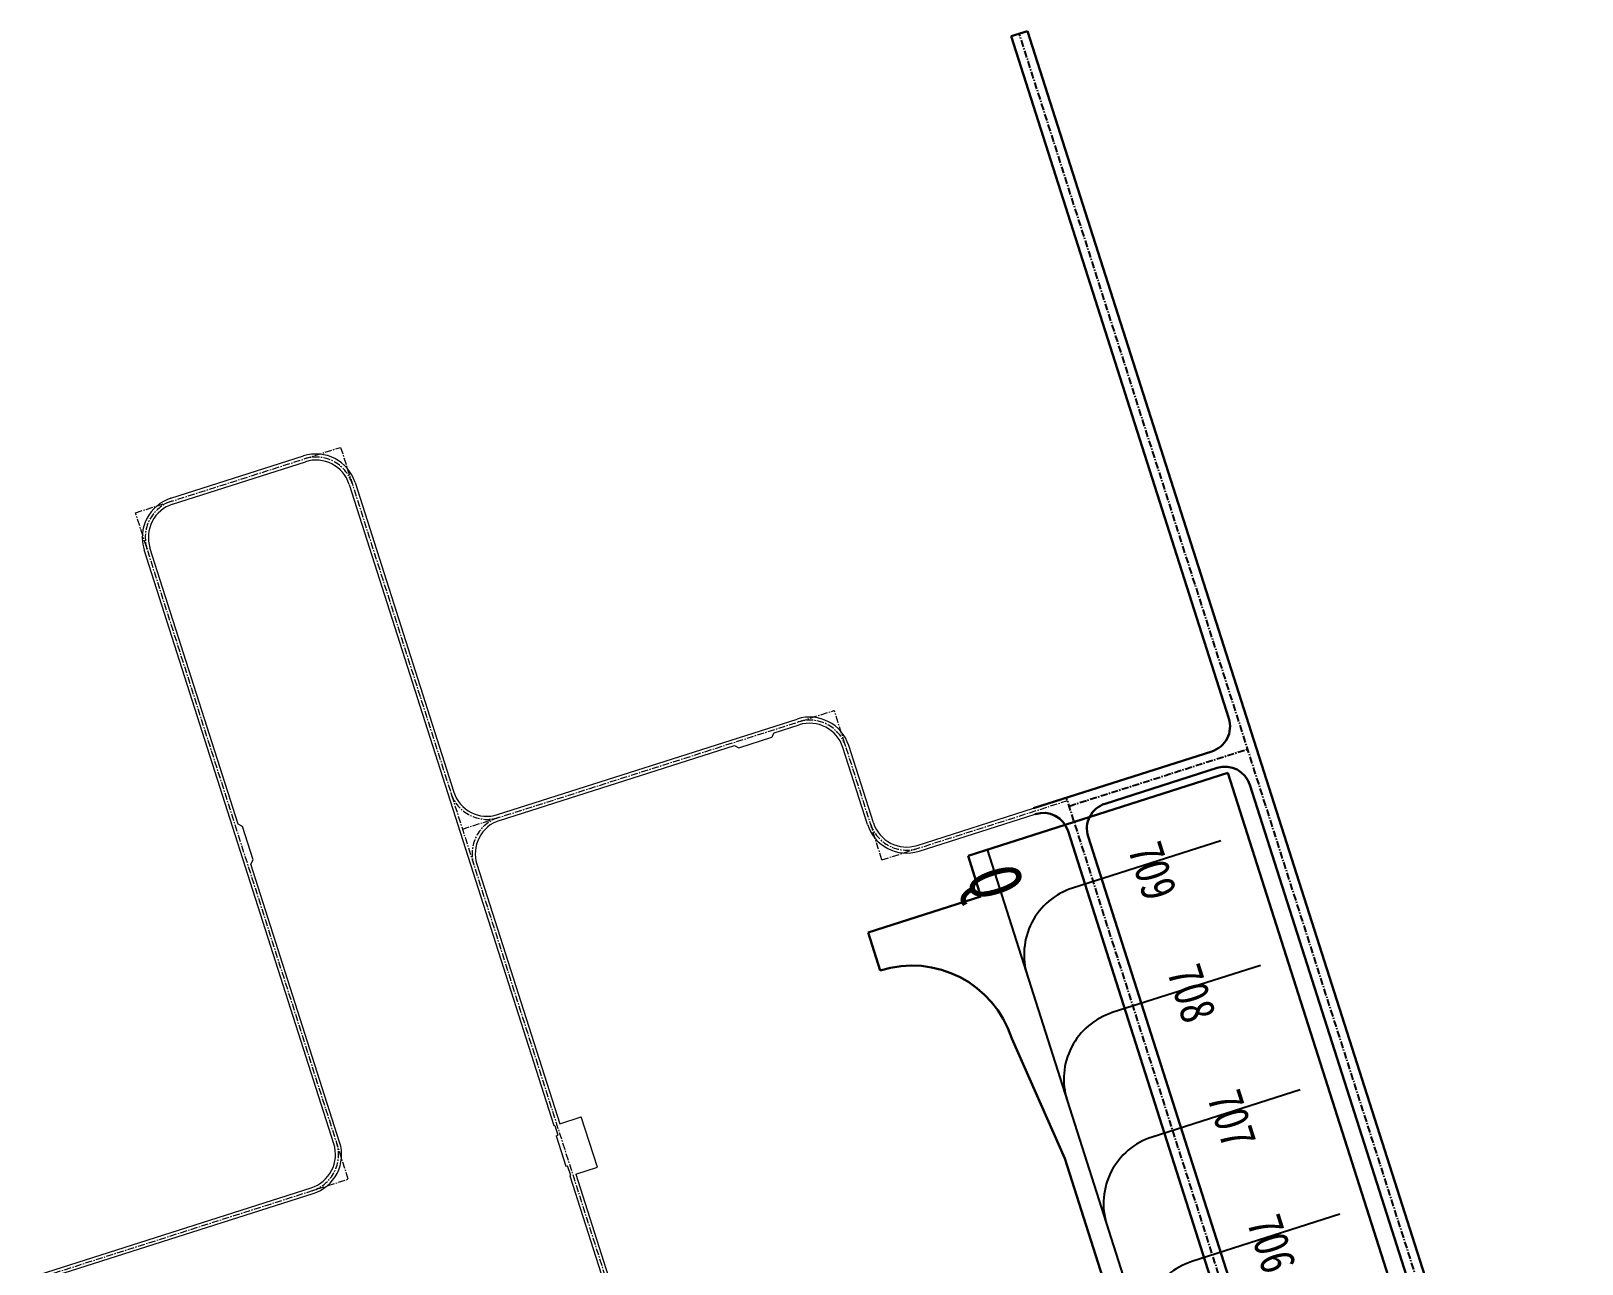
# Model space of a CAD drawing. Header units: millimetres. Extents: x 7502 to 11404, y 5706 to 12222.
# Drawn here: x 7524 to 8414, y 10648 to 11356 of the extents above; entities that cross this region are included whole.
import ezdxf
from ezdxf.enums import TextEntityAlignment as Align

# ---------------------------------------------------------------- set-up
doc = ezdxf.new("R2010")
doc.units = ezdxf.units.MM
doc.header["$LTSCALE"] = 0.5
doc.linetypes.add('CENTER', pattern=[50.79999999999998, 31.75, -6.349999999999998, 6.349999999999998, -6.349999999999998])
doc.linetypes.add('HIDDEN', pattern=[0.375, 0.25, -0.125])
for name, color, linetype in [('MapLayer_Apron', 7, 'Continuous'), ('MapLayer_ServiceRoads', 6, 'Continuous'), ('MapLayer_Taxiway', 7, 'Continuous'), ('MapLayer_Taxiway CenterLines', 7, 'Continuous'), ('MapLayer_TwyContour', 7, 'Continuous'), ('MapLayer_WcRoads', 6, 'Continuous')]:
    doc.layers.add(name, color=color, linetype=linetype)
doc.styles.add('\\M+5BADA\\M+5CCE5', font='simhei.ttf', dxfattribs={"width": 0.8})

msp = doc.modelspace()

# ---------------------------------------------------------------- linework, layer by layer
at = {"layer": 'MapLayer_ServiceRoads', "lineweight": 30, "ltscale": 0.25}
for p, q in [((8095.435924371151, 11355.85084084125), (8085.909309556455, 11352.81051023095, 1.055781305000001e-07)), ((8210.874498437332, 10961.2428249017), (8085.909309556453, 11352.81051023095)), ((8412.245974717443, 10363.15376084568), (8095.435924371151, 11355.85084084125)), ((8098.733962898143, 10909.70885271523), (8201.145072133062, 10942.39240676867)), ((8139.880752757465, 10912.34356034114), (8204.185402744912, 10932.86579195697)), ((8395.878616032825, 10381.54831356602), (8223.035820877936, 10923.1363656527)), ((8118.648496744521, 10896.64511122661), (8324.1748459524, 10252.64594990643)), ((8302.994121608086, 10351.90509012144), (8130.151326453195, 10893.49314220812))]:
    msp.add_line(p, q, dxfattribs=at)
at = {"layer": 'MapLayer_ServiceRoads', "linetype": 'CENTER', "ltscale": 0.25}
for p, q in [((8413.56332853042, 10342.58036591596), (8090.672616964936, 11354.33067553646)), ((8119.307357827813, 10911.02620652818), (8221.71846706498, 10943.70976058235)), ((8373.022947197653, 10116.03020043084), (8117.787192523019, 10915.7895139344))]:
    msp.add_line(p, q, dxfattribs=at)
at = {"layer": 'MapLayer_ServiceRoads', "lineweight": 30, "ltscale": 0.25}
for centre, start, end in [((8196.584576218685, 10956.68232898732), 287.7000000019736, 17.70000000197759), ((8208.745898659288, 10918.57586973832), 17.70000000197759, 107.7000000019736), ((8144.441248671841, 10898.05363812249), 107.7000000019736, 197.7000000019776), ((8104.358574525875, 10892.08461531223), 17.70000000197759, 107.7000000019736)]:
    msp.add_arc(centre, 15.00000000000001, start, end, dxfattribs=at)
at = {"layer": 'MapLayer_Taxiway CenterLines', "ltscale": 0.25}
for p, q in [((8072.180943971336, 10886.01418670168), (8308.870681927488, 10144.36722355397)), ((8206.289251757393, 10891.02472284857), (8121.232597802085, 10863.87968197243)), ((8229.091731319913, 10819.57511176017), (8144.035077409459, 10792.43007089053)), ((8251.894210882438, 10748.12550067178), (8166.837556955219, 10720.98045978114)), ((8274.69669046595, 10676.67588956662), (8189.640036534201, 10649.53084869018))]:
    msp.add_line(p, q, dxfattribs=at)
for centre in [(8133.393920254619, 10825.77322272724), (8156.196399819408, 10754.32361163175), (8178.998879412586, 10682.87400054531), (8201.801359000932, 10611.42438944951)]:
    msp.add_arc(centre, 39.99999999999999, 107.7000000019736, 197.7000000019776, dxfattribs=at)
at = {"layer": 'MapLayer_TwyContour', "lineweight": 30}
for p, q in [((8061.22533710736, 10882.51780655501), (8210.3168589219, 10930.09898059501)), ((8210.3168589219, 10930.09898059501), (8390.000397948355, 10367.07604518036)), ((8061.22533710736, 10882.51780655501), (8068.674147100843, 10859.17760026455)), ((8068.674147100843, 10859.17760026455), (8003.893166376316, 10838.50335211938)), ((8003.893166376316, 10838.50335211938), (8010.885926778361, 10816.59213805079)), ((8086.287599310454, 10777.67443283371), (8116.711370732277, 10708.65708622815)), ((8226.467305738282, 10364.74629149942), (8116.711370732277, 10708.65708622815))]:
    msp.add_line(p, q, dxfattribs=at)
msp.add_arc((8029.127910435869, 10759.4324491762), 60.00000000000003, 17.70000000197759, 107.7000000019736, dxfattribs=at)
at = {"layer": 'MapLayer_WcRoads', "linetype": 'CENTER', "lineweight": 0, "ltscale": 0.25}
for p, q in [((7583.518885613832, 11079.34684709535), (7701.172578543907, 11116.89493012263)), ((7701.172578543907, 11116.89493012263), (7915.804717928448, 10444.36355743621)), ((7705.588159588657, 10696.85326237627), (7583.518885613832, 11079.34684709535)), ((7771.100182564358, 10897.7827894367), (7984.496354364534, 10965.88619509195)), ((8011.859329850782, 10880.14666178011), (7984.496354364534, 10965.88619509195)), ((8011.859329850782, 10880.14666178011), (8118.319250379696, 10914.12235634223)), ((7524.582478150756, 10639.0869807936), (7705.588159588657, 10696.85326237627))]:
    msp.add_line(p, q, dxfattribs=at)
at = {"layer": 'MapLayer_WcRoads', "lineweight": 0, "ltscale": 0.25}
for p, q in [((7603.707214974191, 11087.62672376338), (7679.920133470199, 11111.94936863896)), ((7604.771330687547, 11084.29240857902), (7680.984249183555, 11108.61505345461)), ((7706.118140027585, 11095.64248504891), (7823.578272752511, 10727.59124852885)), ((7709.452455211927, 11096.70660076227), (7766.154621080688, 10919.03523451041)), ((7697.308282920638, 10717.04159173662), (7588.464447097507, 11058.09440202164)), ((7642.42026693144, 10900.54038110803), (7591.798762281855, 11059.15851773499)), ((7791.28851192472, 10906.06266610472), (7963.243909290817, 10960.94063360828)), ((7950.018102785521, 10953.04582250955), (7964.308025004171, 10957.60631842392)), ((7929.667616320094, 10944.45177220598), (7948.720845944954, 10950.53243342515)), ((7948.720845944954, 10950.53243342515), (7950.018102785523, 10953.04582250955)), ((7792.352627638073, 10902.72835092037), (7927.154227235693, 10945.74902904654)), ((7927.154227235691, 10945.74902904654), (7929.667616320094, 10944.45177220598)), ((8003.579453182758, 10900.33499114047), (7989.441915848201, 10944.63375001823)), ((8006.913768367109, 10901.39910685383), (7992.776231032552, 10945.69786573159)), ((8032.047659211139, 10888.42653844814), (8098.733962898143, 10909.70885271523)), ((8033.111774924493, 10885.09222326379), (8099.798078611497, 10906.37453753088)), ((7644.933656015843, 10899.24312426745), (7642.42026693144, 10900.54038110803)), ((7651.014317235011, 10880.18989464259), (7644.933656015843, 10899.24312426745)), ((7649.717060394443, 10877.67650555819), (7651.014317235011, 10880.18989464259)), ((7700.642598104987, 10718.10570744998), (7649.717060394443, 10877.67650555819)), ((7779.380059232382, 10877.59446007634), (7826.912587936862, 10728.65536424221)), ((7823.578272752511, 10727.59124852885), (7824.054603494838, 10727.74326505988)), ((7824.054603494838, 10727.74326505987), (7825.881842191198, 10722.0177695576)), ((7826.912587936862, 10728.65536424221), (7839.297187194727, 10732.60779403521)), ((7848.515469602986, 10703.72309792392), (7839.297187194727, 10732.60779403521)), ((7824.929180709954, 10721.71373649665), (7825.881842191198, 10722.0177695576)), ((7824.929180709954, 10721.71373649665), (7830.492985725494, 10704.2800313899)), ((7830.492985725494, 10704.2800313899), (7831.445647206738, 10704.58406445086)), ((7833.272885903098, 10698.85856894859), (7831.445647206738, 10704.58406445086)), ((7832.796555160772, 10698.70655241756), (7833.272885903098, 10698.85856894858)), ((7832.796555160774, 10698.70655241756), (7914.137560336276, 10443.83149957954)), ((7836.130870345123, 10699.77066813092), (7848.515469602986, 10703.72309792392)), ((7836.130870345123, 10699.77066813092), (7914.553158135428, 10454.04116551282)), ((7523.526456479394, 10640.58692020225), (7684.335714514946, 10691.90770089259)), ((7533.640856264556, 10640.14091909701), (7685.3998302283, 10688.57338570824))]:
    msp.add_line(p, q, dxfattribs=at)
for centre, radius, start, end in [((7687.064910402723, 11089.56182382974), 23.50000000000001, 17.70000000197759, 107.7000000019736), ((7687.064910402723, 11089.56182382974), 20.00000000000001, 17.70000000197759, 107.7000000019736), ((7610.851991906715, 11065.23917895416), 23.50000000000001, 107.7000000019736, 197.7000000019776), ((7610.851991906715, 11065.23917895416), 20.00000000000001, 107.7000000019736, 197.7000000019776), ((7970.388686223341, 10938.55308879906), 23.50000000000001, 17.70000000197759, 107.7000000019736), ((7970.388686223341, 10938.55308879906), 20.00000000000001, 17.70000000197759, 107.7000000019736), ((7785.20785070555, 10925.11589572958), 20.00000000000001, 197.7000000019776, 287.7000000019736), ((7798.433288857243, 10883.67512129551), 20.00000000000001, 107.7000000019736, 197.7000000019776), ((8025.966997991971, 10907.479768073), 23.50000000000001, 197.7000000019776, 287.7000000019736), ((8025.966997991971, 10907.479768073), 20.00000000000001, 197.7000000019776, 287.7000000019736), ((7678.255053295776, 10710.96093051745), 20.00000000000001, 287.7000000019736, 17.70000000197759), ((7678.255053295776, 10710.96093051745), 23.50000000000001, 287.7000000019736, 17.70000000197759)]:
    msp.add_arc(centre, radius, start, end, dxfattribs=at)
at = {"layer": 'MapLayer_WcRoads', "linetype": 'CENTER', "lineweight": 0, "ltscale": 0.25}
for centre, start, end in [((7687.064910402723, 11089.56182382974), 17.70000000197759, 107.7000000019736), ((7610.851991906715, 11065.23917895416), 107.7000000019736, 197.7000000019776), ((7970.388686223341, 10938.55308879906), 17.70000000197759, 107.7000000019736), ((7785.20785070555, 10925.11589572958), 197.7000000019776, 287.7000000019736), ((7798.433288857243, 10883.67512129551), 107.7000000019736, 197.7000000019776), ((8025.966997991971, 10907.479768073), 197.7000000019776, 287.7000000019736), ((7678.255053295776, 10710.96093051745), 287.7000000019736, 17.70000000197759)]:
    msp.add_arc(centre, 21.75000000000001, start, end, dxfattribs=at)

# ---------------------------------------------------------------- texts
at = {"layer": 'MapLayer_Apron', "color": 3, "style": '\\M+5BADA\\M+5CCE5', "width": 0.8}
for s, p in [('709', (8152.84262596205, 10886.36480847646)), ('708', (8175.266214073419, 10816.10242122944)), ('707', (8198.27559318523, 10744.00450819972)), ('706', (8221.133182717313, 10672.38221477995))]:
    msp.add_text(s, height=20.00000000000001, rotation=287.7000000019664, dxfattribs=at).set_placement(p)
at = {"layer": 'MapLayer_Taxiway', "color": 0, "linetype": 'HIDDEN', "style": '\\M+5BADA\\M+5CCE5', "width": 0.8}
msp.add_text('Q', height=30.00000000000001, rotation=287.6999900019726, dxfattribs=at).set_placement((8077.081431869316, 10867.4089525568), align=Align.MIDDLE_CENTER)

doc.saveas('drawing.dxf')
